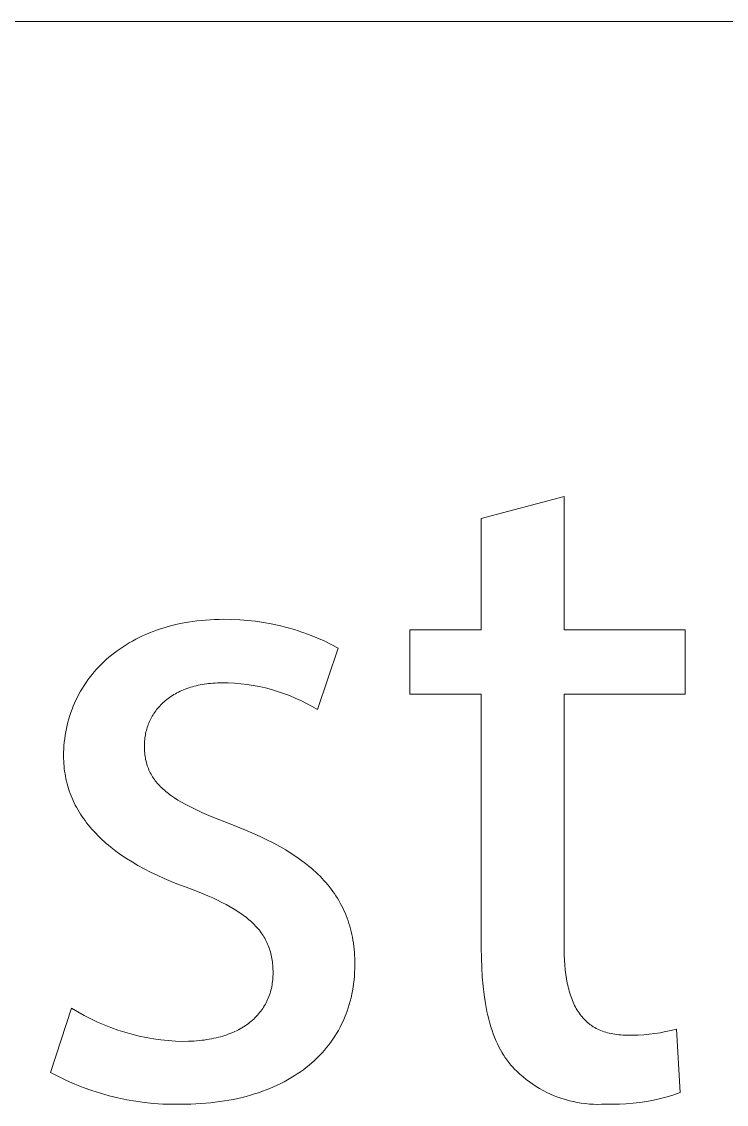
# Model space of a CAD drawing. Header units: millimetres. Extents: x 0 to 5466, y 0 to 3819.
# Drawn here: x 4372.9 to 4413.1, y 91 to 152.7 of the extents above; entities that cross this region are included whole.
import ezdxf

# ---------------------------------------------------------------- set-up
doc = ezdxf.new("R2010")
doc.units = ezdxf.units.MM
doc.header["$MEASUREMENT"] = 0
doc.layers.add('Domyślny', color=7, linetype='Continuous', true_color=0x000000)

msp = doc.modelspace()

# ---------------------------------------------------------------- linework, layer by layer
at = {"layer": 'Domyślny', "color": 18, "lineweight": 15, "true_color": 0x000000}
for p, q in [((3400.106, 152.73), (5460.418, 152.73)), ((4399.094, 124.405), (4403.808, 125.66)), ((4403.808, 125.66), (4403.808, 118.053)), ((4399.094, 118.053), (4399.094, 124.405)), ((4382.158, 118.461), (4382.396, 118.502)), ((4382.396, 118.502), (4382.638, 118.539)), ((4382.638, 118.539), (4382.883, 118.572)), ((4382.883, 118.572), (4383.131, 118.599)), ((4383.131, 118.599), (4383.383, 118.622)), ((4383.383, 118.622), (4383.638, 118.639)), ((4383.638, 118.639), (4383.897, 118.652)), ((4383.897, 118.652), (4384.159, 118.66)), ((4384.159, 118.66), (4384.424, 118.662)), ((4384.424, 118.662), (4384.877, 118.658)), ((4384.877, 118.658), (4385.329, 118.638)), ((4385.329, 118.638), (4385.781, 118.603)), ((4385.781, 118.603), (4386.231, 118.553)), ((4386.231, 118.553), (4386.678, 118.487)), ((4379.978, 117.802), (4380.18, 117.887)), ((4380.18, 117.887), (4380.385, 117.968)), ((4380.385, 117.968), (4380.593, 118.044)), ((4380.593, 118.044), (4380.806, 118.117)), ((4380.806, 118.117), (4381.022, 118.185)), ((4381.022, 118.185), (4381.242, 118.249)), ((4381.242, 118.249), (4381.466, 118.308)), ((4381.466, 118.308), (4381.693, 118.364)), ((4381.693, 118.364), (4381.924, 118.414)), ((4381.924, 118.414), (4382.158, 118.461)), ((4386.678, 118.487), (4387.124, 118.407)), ((4387.124, 118.407), (4387.566, 118.311)), ((4387.566, 118.311), (4388.006, 118.201)), ((4388.006, 118.201), (4388.441, 118.076)), ((4388.441, 118.076), (4388.871, 117.936)), ((4388.871, 117.936), (4389.297, 117.782)), ((4395.017, 114.394), (4395.017, 118.053)), ((4395.017, 118.053), (4399.094, 118.053)), ((4403.808, 118.053), (4410.706, 118.053)), ((4410.706, 118.053), (4410.706, 114.394)), ((4378.852, 117.213), (4379.03, 117.321)), ((4379.03, 117.321), (4379.212, 117.424)), ((4379.212, 117.424), (4379.398, 117.525)), ((4379.398, 117.525), (4379.587, 117.621)), ((4379.587, 117.621), (4379.781, 117.714)), ((4379.781, 117.714), (4379.978, 117.802)), ((4389.297, 117.782), (4389.717, 117.613)), ((4389.717, 117.613), (4390.131, 117.431)), ((4390.131, 117.431), (4390.539, 117.234)), ((4378.023, 116.624), (4378.181, 116.748)), ((4378.181, 116.748), (4378.342, 116.87)), ((4378.342, 116.87), (4378.508, 116.988)), ((4378.508, 116.988), (4378.678, 117.102)), ((4378.678, 117.102), (4378.852, 117.213)), ((4390.94, 117.024), (4389.757, 113.512)), ((4390.539, 117.234), (4390.94, 117.024)), ((4377.297, 115.953), (4377.433, 116.093)), ((4377.433, 116.093), (4377.575, 116.23)), ((4377.575, 116.23), (4377.72, 116.365)), ((4377.72, 116.365), (4377.869, 116.496)), ((4377.869, 116.496), (4378.023, 116.624)), ((4376.792, 115.363), (4376.912, 115.515)), ((4376.912, 115.515), (4377.036, 115.664)), ((4377.036, 115.664), (4377.164, 115.81)), ((4377.164, 115.81), (4377.297, 115.953)), ((4376.357, 114.731), (4376.459, 114.893)), ((4376.459, 114.893), (4376.566, 115.052)), ((4376.566, 115.052), (4376.677, 115.209)), ((4376.677, 115.209), (4376.792, 115.363)), ((4382.628, 114.819), (4382.522, 114.787)), ((4382.736, 114.849), (4382.628, 114.819)), ((4382.846, 114.876), (4382.736, 114.849)), ((4382.958, 114.902), (4382.846, 114.876)), ((4383.071, 114.926), (4382.958, 114.902)), ((4383.187, 114.947), (4383.071, 114.926)), ((4383.305, 114.966), (4383.187, 114.947)), ((4383.424, 114.983), (4383.305, 114.966)), ((4383.546, 114.998), (4383.424, 114.983)), ((4383.669, 115.011), (4383.546, 114.998)), ((4383.795, 115.022), (4383.669, 115.011)), ((4383.922, 115.03), (4383.795, 115.022)), ((4384.051, 115.036), (4383.922, 115.03)), ((4384.182, 115.039), (4384.051, 115.036)), ((4384.315, 115.041), (4384.182, 115.039)), ((4384.673, 115.036), (4384.315, 115.041)), ((4385.03, 115.018), (4384.673, 115.036)), ((4385.387, 114.989), (4385.03, 115.018)), ((4385.742, 114.946), (4385.387, 114.989)), ((4386.096, 114.892), (4385.742, 114.946)), ((4386.448, 114.825), (4386.096, 114.892)), ((4386.797, 114.747), (4386.448, 114.825)), ((4375.994, 114.06), (4376.078, 114.231)), ((4376.078, 114.231), (4376.166, 114.4)), ((4376.166, 114.4), (4376.259, 114.567)), ((4376.259, 114.567), (4376.357, 114.731)), ((4381.33, 114.21), (4381.252, 114.153)), ((4381.409, 114.264), (4381.33, 114.21)), ((4381.491, 114.317), (4381.409, 114.264)), ((4381.574, 114.369), (4381.491, 114.317)), ((4381.66, 114.419), (4381.574, 114.369)), ((4381.748, 114.467), (4381.66, 114.419)), ((4381.838, 114.513), (4381.748, 114.467)), ((4381.929, 114.558), (4381.838, 114.513)), ((4382.023, 114.601), (4381.929, 114.558)), ((4382.119, 114.642), (4382.023, 114.601)), ((4382.217, 114.681), (4382.119, 114.642)), ((4382.317, 114.718), (4382.217, 114.681)), ((4382.419, 114.754), (4382.317, 114.718)), ((4382.522, 114.787), (4382.419, 114.754)), ((4387.143, 114.656), (4386.797, 114.747)), ((4387.486, 114.553), (4387.143, 114.656)), ((4387.825, 114.439), (4387.486, 114.553)), ((4388.159, 114.312), (4387.825, 114.439)), ((4388.49, 114.175), (4388.159, 114.312)), ((4399.094, 114.394), (4395.017, 114.394)), ((4399.094, 99.943), (4399.094, 114.394)), ((4410.706, 114.394), (4403.808, 114.394)), ((4403.808, 114.394), (4403.808, 100.107)), ((4375.769, 113.534), (4375.839, 113.711)), ((4375.839, 113.711), (4375.914, 113.887)), ((4375.914, 113.887), (4375.994, 114.06)), ((4380.649, 113.582), (4380.593, 113.512)), ((4380.708, 113.651), (4380.649, 113.582)), ((4380.768, 113.719), (4380.708, 113.651)), ((4380.831, 113.785), (4380.768, 113.719)), ((4380.896, 113.85), (4380.831, 113.785)), ((4380.963, 113.914), (4380.896, 113.85)), ((4381.032, 113.976), (4380.963, 113.914)), ((4381.103, 114.037), (4381.032, 113.976)), ((4381.177, 114.096), (4381.103, 114.037)), ((4381.252, 114.153), (4381.177, 114.096)), ((4388.815, 114.025), (4388.49, 114.175)), ((4389.135, 113.865), (4388.815, 114.025)), ((4389.449, 113.694), (4389.135, 113.865)), ((4389.757, 113.512), (4389.449, 113.694)), ((4375.535, 112.805), (4375.587, 112.99)), ((4375.587, 112.99), (4375.643, 113.173)), ((4375.643, 113.173), (4375.704, 113.354)), ((4375.704, 113.354), (4375.769, 113.534)), ((4380.258, 112.988), (4380.219, 112.909)), ((4380.299, 113.067), (4380.258, 112.988)), ((4380.343, 113.144), (4380.299, 113.067)), ((4380.388, 113.22), (4380.343, 113.144)), ((4380.436, 113.295), (4380.388, 113.22)), ((4380.486, 113.368), (4380.436, 113.295)), ((4380.538, 113.441), (4380.486, 113.368)), ((4380.593, 113.512), (4380.538, 113.441)), ((4375.41, 112.24), (4375.447, 112.43)), ((4375.447, 112.43), (4375.489, 112.618)), ((4375.489, 112.618), (4375.535, 112.805)), ((4380.006, 112.329), (4379.985, 112.243)), ((4380.03, 112.415), (4380.006, 112.329)), ((4380.056, 112.499), (4380.03, 112.415)), ((4380.084, 112.583), (4380.056, 112.499)), ((4380.114, 112.666), (4380.084, 112.583)), ((4380.147, 112.748), (4380.114, 112.666)), ((4380.182, 112.829), (4380.147, 112.748)), ((4380.219, 112.909), (4380.182, 112.829)), ((4375.328, 111.662), (4375.35, 111.856)), ((4375.35, 111.856), (4375.378, 112.049)), ((4375.378, 112.049), (4375.41, 112.24)), ((4379.903, 111.711), (4379.897, 111.62)), ((4379.911, 111.801), (4379.903, 111.711)), ((4379.921, 111.891), (4379.911, 111.801)), ((4379.934, 111.98), (4379.921, 111.891)), ((4379.948, 112.068), (4379.934, 111.98)), ((4379.965, 112.156), (4379.948, 112.068)), ((4379.985, 112.243), (4379.965, 112.156)), ((4375.29, 111.072), (4375.298, 111.27)), ((4375.298, 111.27), (4375.31, 111.466)), ((4375.31, 111.466), (4375.328, 111.662)), ((4379.894, 111.529), (4379.892, 111.437)), ((4379.892, 111.437), (4379.894, 111.335)), ((4379.897, 111.62), (4379.894, 111.529)), ((4379.894, 111.335), (4379.897, 111.234)), ((4379.897, 111.234), (4379.903, 111.135)), ((4379.903, 111.135), (4379.911, 111.038)), ((4375.288, 110.873), (4375.29, 111.072)), ((4375.289, 110.725), (4375.288, 110.873)), ((4375.294, 110.577), (4375.289, 110.725)), ((4375.303, 110.431), (4375.294, 110.577)), ((4379.911, 111.038), (4379.921, 110.942)), ((4379.921, 110.942), (4379.934, 110.848)), ((4379.934, 110.848), (4379.949, 110.756)), ((4379.949, 110.756), (4379.966, 110.665)), ((4379.966, 110.665), (4379.986, 110.576)), ((4379.986, 110.576), (4380.008, 110.488)), ((4380.008, 110.488), (4380.033, 110.402)), ((4375.314, 110.285), (4375.303, 110.431)), ((4375.329, 110.141), (4375.314, 110.285)), ((4375.347, 109.997), (4375.329, 110.141)), ((4375.369, 109.854), (4375.347, 109.997)), ((4380.033, 110.402), (4380.06, 110.317)), ((4380.06, 110.317), (4380.089, 110.233)), ((4380.089, 110.233), (4380.121, 110.151)), ((4380.121, 110.151), (4380.155, 110.069)), ((4380.155, 110.069), (4380.191, 109.99)), ((4380.191, 109.99), (4380.23, 109.911)), ((4380.23, 109.911), (4380.271, 109.834)), ((4375.394, 109.711), (4375.369, 109.854)), ((4375.422, 109.57), (4375.394, 109.711)), ((4375.454, 109.43), (4375.422, 109.57)), ((4375.489, 109.29), (4375.454, 109.43)), ((4375.527, 109.151), (4375.489, 109.29)), ((4380.271, 109.834), (4380.315, 109.757)), ((4380.315, 109.757), (4380.361, 109.682)), ((4380.361, 109.682), (4380.41, 109.608)), ((4380.41, 109.608), (4380.461, 109.535)), ((4380.461, 109.535), (4380.514, 109.463)), ((4380.514, 109.463), (4380.57, 109.392)), ((4380.57, 109.392), (4380.629, 109.322)), ((4380.629, 109.322), (4380.689, 109.253)), ((4380.689, 109.253), (4380.753, 109.185)), ((4375.569, 109.014), (4375.527, 109.151)), ((4375.614, 108.877), (4375.569, 109.014)), ((4375.663, 108.741), (4375.614, 108.877)), ((4375.714, 108.606), (4375.663, 108.741)), ((4380.753, 109.185), (4380.819, 109.117)), ((4380.819, 109.117), (4380.887, 109.05)), ((4380.887, 109.05), (4380.958, 108.984)), ((4380.958, 108.984), (4381.031, 108.919)), ((4381.031, 108.919), (4381.107, 108.855)), ((4381.107, 108.855), (4381.186, 108.791)), ((4381.186, 108.791), (4381.267, 108.728)), ((4381.267, 108.728), (4381.35, 108.665)), ((4381.35, 108.665), (4381.437, 108.603)), ((4375.77, 108.472), (4375.714, 108.606)), ((4375.828, 108.339), (4375.77, 108.472)), ((4375.89, 108.207), (4375.828, 108.339)), ((4375.956, 108.075), (4375.89, 108.207)), ((4376.024, 107.945), (4375.956, 108.075)), ((4381.437, 108.603), (4381.616, 108.48)), ((4381.616, 108.48), (4381.807, 108.359)), ((4381.807, 108.359), (4382.007, 108.239)), ((4382.007, 108.239), (4382.218, 108.121)), ((4382.218, 108.121), (4382.44, 108.004)), ((4376.097, 107.816), (4376.024, 107.945)), ((4376.172, 107.688), (4376.097, 107.816)), ((4376.251, 107.56), (4376.172, 107.688)), ((4376.334, 107.434), (4376.251, 107.56)), ((4376.42, 107.309), (4376.334, 107.434)), ((4382.44, 108.004), (4382.672, 107.887)), ((4382.672, 107.887), (4383.168, 107.654)), ((4383.168, 107.654), (4383.707, 107.42)), ((4383.707, 107.42), (4384.916, 106.941)), ((4376.509, 107.185), (4376.42, 107.309)), ((4376.602, 107.062), (4376.509, 107.185)), ((4376.698, 106.94), (4376.602, 107.062)), ((4376.798, 106.819), (4376.698, 106.94)), ((4376.901, 106.699), (4376.798, 106.819)), ((4384.916, 106.941), (4385.341, 106.776)), ((4385.341, 106.776), (4385.753, 106.607)), ((4377.008, 106.58), (4376.901, 106.699)), ((4377.118, 106.462), (4377.008, 106.58)), ((4377.231, 106.345), (4377.118, 106.462)), ((4377.348, 106.229), (4377.231, 106.345)), ((4377.469, 106.115), (4377.348, 106.229)), ((4385.753, 106.607), (4386.152, 106.435)), ((4386.152, 106.435), (4386.537, 106.258)), ((4386.537, 106.258), (4386.91, 106.078)), ((4377.593, 106.001), (4377.469, 106.115)), ((4377.72, 105.889), (4377.593, 106.001)), ((4377.851, 105.778), (4377.72, 105.889)), ((4377.986, 105.668), (4377.851, 105.778)), ((4378.265, 105.451), (4377.986, 105.668)), ((4386.91, 106.078), (4387.269, 105.894)), ((4387.269, 105.894), (4387.615, 105.705)), ((4387.615, 105.705), (4387.948, 105.512)), ((4378.559, 105.239), (4378.265, 105.451)), ((4378.867, 105.032), (4378.559, 105.239)), ((4379.188, 104.83), (4378.867, 105.032)), ((4387.948, 105.512), (4388.267, 105.313)), ((4388.267, 105.313), (4388.573, 105.11)), ((4388.573, 105.11), (4388.866, 104.902)), ((4379.524, 104.632), (4379.188, 104.83)), ((4379.875, 104.44), (4379.524, 104.632)), ((4380.239, 104.252), (4379.875, 104.44)), ((4388.866, 104.902), (4389.007, 104.795)), ((4389.007, 104.795), (4389.145, 104.688)), ((4389.145, 104.688), (4389.28, 104.579)), ((4389.28, 104.579), (4389.411, 104.468)), ((4389.411, 104.468), (4389.539, 104.357)), ((4389.539, 104.357), (4389.663, 104.243)), ((4380.618, 104.07), (4380.239, 104.252)), ((4381.011, 103.893), (4380.618, 104.07)), ((4381.418, 103.72), (4381.011, 103.893)), ((4381.84, 103.554), (4381.418, 103.72)), ((4389.663, 104.243), (4389.784, 104.128)), ((4389.784, 104.128), (4389.902, 104.012)), ((4389.902, 104.012), (4390.017, 103.894)), ((4390.017, 103.894), (4390.128, 103.775)), ((4390.128, 103.775), (4390.236, 103.653)), ((4382.277, 103.392), (4381.84, 103.554)), ((4382.92, 103.147), (4382.277, 103.392)), ((4383.514, 102.901), (4382.92, 103.147)), ((4390.236, 103.653), (4390.34, 103.531)), ((4390.34, 103.531), (4390.441, 103.406)), ((4390.441, 103.406), (4390.539, 103.28)), ((4390.539, 103.28), (4390.633, 103.153)), ((4390.633, 103.153), (4390.724, 103.023)), ((4383.792, 102.777), (4383.514, 102.901)), ((4384.058, 102.652), (4383.792, 102.777)), ((4384.313, 102.527), (4384.058, 102.652)), ((4384.555, 102.4), (4384.313, 102.527)), ((4390.724, 103.023), (4390.811, 102.892)), ((4390.811, 102.892), (4390.895, 102.759)), ((4390.895, 102.759), (4390.976, 102.624)), ((4390.976, 102.624), (4391.053, 102.487)), ((4391.053, 102.487), (4391.127, 102.349)), ((4384.786, 102.272), (4384.555, 102.4)), ((4385.006, 102.142), (4384.786, 102.272)), ((4385.214, 102.011), (4385.006, 102.142)), ((4385.411, 101.878), (4385.214, 102.011)), ((4385.505, 101.81), (4385.411, 101.878)), ((4391.127, 102.349), (4391.197, 102.209)), ((4391.197, 102.209), (4391.264, 102.066)), ((4391.264, 102.066), (4391.328, 101.922)), ((4391.328, 101.922), (4391.388, 101.776)), ((4385.597, 101.743), (4385.505, 101.81)), ((4385.686, 101.674), (4385.597, 101.743)), ((4385.772, 101.605), (4385.686, 101.674)), ((4385.855, 101.535), (4385.772, 101.605)), ((4385.936, 101.465), (4385.855, 101.535)), ((4386.014, 101.394), (4385.936, 101.465)), ((4386.09, 101.322), (4386.014, 101.394)), ((4386.163, 101.25), (4386.09, 101.322)), ((4386.233, 101.176), (4386.163, 101.25)), ((4391.388, 101.776), (4391.445, 101.628)), ((4391.445, 101.628), (4391.498, 101.478)), ((4391.498, 101.478), (4391.548, 101.326)), ((4391.548, 101.326), (4391.595, 101.172)), ((4386.301, 101.102), (4386.233, 101.176)), ((4386.366, 101.028), (4386.301, 101.102)), ((4386.429, 100.952), (4386.366, 101.028)), ((4386.489, 100.876), (4386.429, 100.952)), ((4386.546, 100.798), (4386.489, 100.876)), ((4386.601, 100.72), (4386.546, 100.798)), ((4386.654, 100.641), (4386.601, 100.72)), ((4386.704, 100.561), (4386.654, 100.641)), ((4391.595, 101.172), (4391.638, 101.015)), ((4391.638, 101.015), (4391.677, 100.857)), ((4391.677, 100.857), (4391.714, 100.697)), ((4391.714, 100.697), (4391.746, 100.534)), ((4386.752, 100.48), (4386.704, 100.561)), ((4386.798, 100.398), (4386.752, 100.48)), ((4386.841, 100.315), (4386.798, 100.398)), ((4386.881, 100.231), (4386.841, 100.315)), ((4386.919, 100.146), (4386.881, 100.231)), ((4386.955, 100.06), (4386.919, 100.146)), ((4386.989, 99.973), (4386.955, 100.06)), ((4391.746, 100.534), (4391.776, 100.369)), ((4391.776, 100.369), (4391.802, 100.202)), ((4391.802, 100.202), (4391.824, 100.033)), ((4391.824, 100.033), (4391.843, 99.862)), ((4403.808, 100.107), (4403.81, 99.804)), ((4387.02, 99.884), (4386.989, 99.973)), ((4387.049, 99.795), (4387.02, 99.884)), ((4387.076, 99.704), (4387.049, 99.795)), ((4387.101, 99.612), (4387.076, 99.704)), ((4387.123, 99.519), (4387.101, 99.612)), ((4387.143, 99.425), (4387.123, 99.519)), ((4387.161, 99.329), (4387.143, 99.425)), ((4391.843, 99.862), (4391.859, 99.688)), ((4391.859, 99.688), (4391.871, 99.512)), ((4391.871, 99.512), (4391.88, 99.333)), ((4399.1, 99.369), (4399.094, 99.943)), ((4399.118, 98.812), (4399.1, 99.369)), ((4403.81, 99.804), (4403.819, 99.509)), ((4403.819, 99.509), (4403.833, 99.223)), ((4387.177, 99.232), (4387.161, 99.329)), ((4387.19, 99.134), (4387.177, 99.232)), ((4387.201, 99.034), (4387.19, 99.134)), ((4387.211, 98.933), (4387.201, 99.034)), ((4387.218, 98.831), (4387.211, 98.933)), ((4387.223, 98.727), (4387.218, 98.831)), ((4391.884, 98.752), (4391.876, 98.537)), ((4391.88, 99.333), (4391.885, 99.153)), ((4391.886, 98.97), (4391.884, 98.752)), ((4391.885, 99.153), (4391.886, 98.97)), ((4399.15, 98.273), (4399.118, 98.812)), ((4403.833, 99.223), (4403.854, 98.945)), ((4403.854, 98.945), (4403.88, 98.676)), ((4387.208, 98.111), (4387.216, 98.211)), ((4387.216, 98.211), (4387.222, 98.311)), ((4387.222, 98.311), (4387.226, 98.413)), ((4387.226, 98.621), (4387.223, 98.727)), ((4387.227, 98.515), (4387.226, 98.621)), ((4387.226, 98.413), (4387.227, 98.515)), ((4391.863, 98.324), (4391.844, 98.113)), ((4391.876, 98.537), (4391.863, 98.324)), ((4399.195, 97.752), (4399.15, 98.273)), ((4403.88, 98.676), (4403.913, 98.415)), ((4403.913, 98.415), (4403.952, 98.163)), ((4403.952, 98.163), (4403.997, 97.92)), ((4387.081, 97.435), (4387.106, 97.529)), ((4387.106, 97.529), (4387.129, 97.624)), ((4387.129, 97.624), (4387.15, 97.719)), ((4387.15, 97.719), (4387.168, 97.816)), ((4387.168, 97.816), (4387.184, 97.913)), ((4387.184, 97.913), (4387.197, 98.012)), ((4387.197, 98.012), (4387.208, 98.111)), ((4391.791, 97.697), (4391.757, 97.492)), ((4391.82, 97.904), (4391.791, 97.697)), ((4391.844, 98.113), (4391.82, 97.904)), ((4399.254, 97.25), (4399.195, 97.752)), ((4403.997, 97.92), (4404.022, 97.802)), ((4404.022, 97.802), (4404.049, 97.686)), ((4404.049, 97.686), (4404.078, 97.572)), ((4404.078, 97.572), (4404.108, 97.461)), ((4386.876, 96.894), (4386.916, 96.982)), ((4386.916, 96.982), (4386.954, 97.07)), ((4386.954, 97.07), (4386.99, 97.16)), ((4386.99, 97.16), (4387.022, 97.251)), ((4387.022, 97.251), (4387.053, 97.343)), ((4387.053, 97.343), (4387.081, 97.435)), ((4391.673, 97.09), (4391.624, 96.893)), ((4391.718, 97.29), (4391.673, 97.09)), ((4391.757, 97.492), (4391.718, 97.29)), ((4399.288, 97.007), (4399.254, 97.25)), ((4399.327, 96.767), (4399.288, 97.007)), ((4404.108, 97.461), (4404.14, 97.352)), ((4404.14, 97.352), (4404.174, 97.245)), ((4404.174, 97.245), (4404.21, 97.14)), ((4404.21, 97.14), (4404.247, 97.038)), ((4404.247, 97.038), (4404.286, 96.938)), ((4404.286, 96.938), (4404.328, 96.84)), ((4374.542, 92.836), (4375.743, 96.494)), ((4375.743, 96.494), (4376.101, 96.278)), ((4386.463, 96.239), (4386.524, 96.317)), ((4386.524, 96.317), (4386.582, 96.395)), ((4386.582, 96.395), (4386.637, 96.475)), ((4386.637, 96.475), (4386.69, 96.557)), ((4386.69, 96.557), (4386.74, 96.639)), ((4386.74, 96.639), (4386.788, 96.723)), ((4386.788, 96.723), (4386.833, 96.808)), ((4386.833, 96.808), (4386.876, 96.894)), ((4391.444, 96.316), (4391.374, 96.128)), ((4391.509, 96.505), (4391.444, 96.316)), ((4391.569, 96.698), (4391.509, 96.505)), ((4391.624, 96.893), (4391.569, 96.698)), ((4399.369, 96.533), (4399.327, 96.767)), ((4399.415, 96.304), (4399.369, 96.533)), ((4399.465, 96.079), (4399.415, 96.304)), ((4404.328, 96.84), (4404.37, 96.745)), ((4404.37, 96.745), (4404.415, 96.652)), ((4404.415, 96.652), (4404.462, 96.561)), ((4404.462, 96.561), (4404.51, 96.473)), ((4404.51, 96.473), (4404.561, 96.387)), ((4404.561, 96.387), (4404.613, 96.303)), ((4404.613, 96.303), (4404.667, 96.222)), ((4376.101, 96.278), (4376.466, 96.074)), ((4376.466, 96.074), (4376.838, 95.883)), ((4376.838, 95.883), (4377.216, 95.704)), ((4377.216, 95.704), (4377.599, 95.538)), ((4385.805, 95.61), (4385.888, 95.674)), ((4385.888, 95.674), (4385.969, 95.739)), ((4385.969, 95.739), (4386.047, 95.806)), ((4386.047, 95.806), (4386.123, 95.875)), ((4386.123, 95.875), (4386.196, 95.945)), ((4386.196, 95.945), (4386.267, 96.016)), ((4386.267, 96.016), (4386.335, 96.089)), ((4386.335, 96.089), (4386.4, 96.164)), ((4386.4, 96.164), (4386.463, 96.239)), ((4391.22, 95.761), (4391.135, 95.582)), ((4391.299, 95.943), (4391.22, 95.761)), ((4391.374, 96.128), (4391.299, 95.943)), ((4399.519, 95.86), (4399.465, 96.079)), ((4399.577, 95.645), (4399.519, 95.86)), ((4404.667, 96.222), (4404.724, 96.143)), ((4404.724, 96.143), (4404.782, 96.067)), ((4404.782, 96.067), (4404.842, 95.993)), ((4404.842, 95.993), (4404.904, 95.922)), ((4404.904, 95.922), (4404.969, 95.853)), ((4404.969, 95.853), (4405.035, 95.786)), ((4405.035, 95.786), (4405.103, 95.722)), ((4405.103, 95.722), (4405.174, 95.661)), ((4377.599, 95.538), (4377.989, 95.385)), ((4377.989, 95.385), (4378.383, 95.245)), ((4378.383, 95.245), (4378.781, 95.119)), ((4378.781, 95.119), (4379.184, 95.006)), ((4384.715, 95.025), (4384.828, 95.069)), ((4384.828, 95.069), (4384.937, 95.115)), ((4384.937, 95.115), (4385.044, 95.163)), ((4385.044, 95.163), (4385.148, 95.212)), ((4385.148, 95.212), (4385.25, 95.264)), ((4385.25, 95.264), (4385.349, 95.317)), ((4385.349, 95.317), (4385.445, 95.372)), ((4385.445, 95.372), (4385.539, 95.429)), ((4385.539, 95.429), (4385.63, 95.488)), ((4385.63, 95.488), (4385.719, 95.548)), ((4385.719, 95.548), (4385.805, 95.61)), ((4390.851, 95.06), (4390.746, 94.892)), ((4390.95, 95.231), (4390.851, 95.06)), ((4391.045, 95.405), (4390.95, 95.231)), ((4391.135, 95.582), (4391.045, 95.405)), ((4399.639, 95.435), (4399.577, 95.645)), ((4399.705, 95.231), (4399.639, 95.435)), ((4399.775, 95.031), (4399.705, 95.231)), ((4405.174, 95.661), (4405.21, 95.631)), ((4405.21, 95.631), (4405.246, 95.602)), ((4405.246, 95.602), (4405.284, 95.573)), ((4405.284, 95.573), (4405.321, 95.545)), ((4405.321, 95.545), (4405.359, 95.518)), ((4405.359, 95.518), (4405.398, 95.491)), ((4405.398, 95.491), (4405.437, 95.465)), ((4405.437, 95.465), (4405.477, 95.44)), ((4405.477, 95.44), (4405.558, 95.391)), ((4405.558, 95.391), (4405.642, 95.344)), ((4405.642, 95.344), (4405.727, 95.301)), ((4405.727, 95.301), (4405.815, 95.259)), ((4405.815, 95.259), (4405.905, 95.221)), ((4405.905, 95.221), (4405.997, 95.185)), ((4405.997, 95.185), (4406.092, 95.151)), ((4406.092, 95.151), (4406.189, 95.12)), ((4406.189, 95.12), (4406.288, 95.092)), ((4406.288, 95.092), (4406.39, 95.066)), ((4406.39, 95.066), (4406.494, 95.043)), ((4408.669, 95.01), (4408.981, 95.049)), ((4408.981, 95.049), (4409.292, 95.098)), ((4409.292, 95.098), (4409.602, 95.156)), ((4409.602, 95.156), (4409.909, 95.224)), ((4409.909, 95.224), (4410.214, 95.302)), ((4410.214, 95.302), (4410.433, 91.68)), ((4379.184, 95.006), (4379.59, 94.906)), ((4379.59, 94.906), (4380, 94.821)), ((4380, 94.821), (4380.411, 94.749)), ((4380.411, 94.749), (4380.826, 94.691)), ((4380.826, 94.691), (4381.242, 94.647)), ((4381.242, 94.647), (4381.659, 94.617)), ((4381.659, 94.617), (4382.077, 94.602)), ((4382.077, 94.602), (4382.4, 94.607)), ((4382.4, 94.607), (4382.713, 94.622)), ((4382.713, 94.622), (4383.015, 94.646)), ((4383.015, 94.646), (4383.162, 94.662)), ((4383.162, 94.662), (4383.306, 94.68)), ((4383.306, 94.68), (4383.448, 94.701)), ((4383.448, 94.701), (4383.587, 94.723)), ((4383.587, 94.723), (4383.723, 94.748)), ((4383.723, 94.748), (4383.856, 94.776)), ((4383.856, 94.776), (4383.987, 94.805)), ((4383.987, 94.805), (4384.115, 94.836)), ((4384.115, 94.836), (4384.24, 94.87)), ((4384.24, 94.87), (4384.363, 94.906)), ((4384.363, 94.906), (4384.483, 94.944)), ((4384.483, 94.944), (4384.601, 94.984)), ((4384.601, 94.984), (4384.715, 95.025)), ((4390.523, 94.565), (4390.404, 94.406)), ((4390.637, 94.727), (4390.523, 94.565)), ((4390.746, 94.892), (4390.637, 94.727)), ((4399.85, 94.837), (4399.775, 95.031)), ((4399.929, 94.648), (4399.85, 94.837)), ((4400.012, 94.463), (4399.929, 94.648)), ((4400.1, 94.285), (4400.012, 94.463)), ((4406.494, 95.043), (4406.6, 95.023)), ((4406.6, 95.023), (4406.708, 95.006)), ((4406.708, 95.006), (4406.82, 94.991)), ((4406.82, 94.991), (4406.933, 94.978)), ((4406.933, 94.978), (4407.049, 94.969)), ((4407.049, 94.969), (4407.167, 94.962)), ((4407.167, 94.962), (4407.288, 94.958)), ((4407.288, 94.958), (4407.411, 94.956)), ((4407.411, 94.956), (4407.726, 94.955)), ((4407.726, 94.955), (4408.041, 94.963)), ((4408.041, 94.963), (4408.355, 94.982)), ((4408.355, 94.982), (4408.669, 95.01)), ((4390.018, 93.946), (4389.88, 93.8)), ((4390.151, 94.096), (4390.018, 93.946)), ((4390.28, 94.249), (4390.151, 94.096)), ((4390.404, 94.406), (4390.28, 94.249)), ((4400.192, 94.111), (4400.1, 94.285)), ((4400.289, 93.942), (4400.192, 94.111)), ((4400.339, 93.86), (4400.289, 93.942)), ((4400.39, 93.779), (4400.339, 93.86)), ((4389.282, 93.246), (4389.12, 93.116)), ((4389.438, 93.379), (4389.282, 93.246)), ((4389.59, 93.516), (4389.438, 93.379)), ((4389.737, 93.656), (4389.59, 93.516)), ((4389.88, 93.8), (4389.737, 93.656)), ((4400.442, 93.7), (4400.39, 93.779)), ((4400.496, 93.622), (4400.442, 93.7)), ((4400.551, 93.545), (4400.496, 93.622)), ((4400.607, 93.47), (4400.551, 93.545)), ((4400.664, 93.395), (4400.607, 93.47)), ((4400.722, 93.323), (4400.664, 93.395)), ((4400.782, 93.251), (4400.722, 93.323)), ((4400.843, 93.181), (4400.782, 93.251)), ((4374.998, 92.596), (4374.542, 92.836)), ((4375.462, 92.373), (4374.998, 92.596)), ((4388.43, 92.63), (4388.246, 92.518)), ((4388.609, 92.746), (4388.43, 92.63)), ((4388.784, 92.866), (4388.609, 92.746)), ((4388.955, 92.989), (4388.784, 92.866)), ((4389.12, 93.116), (4388.955, 92.989)), ((4400.905, 93.113), (4400.843, 93.181)), ((4400.968, 93.045), (4400.905, 93.113)), ((4401.131, 92.883), (4400.968, 93.045)), ((4401.3, 92.726), (4401.131, 92.883)), ((4401.474, 92.574), (4401.3, 92.726)), ((4375.934, 92.165), (4375.462, 92.373)), ((4376.413, 91.974), (4375.934, 92.165)), ((4376.898, 91.8), (4376.413, 91.974)), ((4387.261, 92.012), (4387.05, 91.922)), ((4387.466, 92.106), (4387.261, 92.012)), ((4387.668, 92.203), (4387.466, 92.106)), ((4387.865, 92.304), (4387.668, 92.203)), ((4388.058, 92.409), (4387.865, 92.304)), ((4388.246, 92.518), (4388.058, 92.409)), ((4401.653, 92.429), (4401.474, 92.574)), ((4401.837, 92.291), (4401.653, 92.429)), ((4402.026, 92.158), (4401.837, 92.291)), ((4402.219, 92.032), (4402.026, 92.158)), ((4402.416, 91.913), (4402.219, 92.032)), ((4377.389, 91.643), (4376.898, 91.8)), ((4377.885, 91.503), (4377.389, 91.643)), ((4378.386, 91.38), (4377.885, 91.503)), ((4378.891, 91.275), (4378.386, 91.38)), ((4385.214, 91.351), (4384.966, 91.298)), ((4385.459, 91.408), (4385.214, 91.351)), ((4385.699, 91.469), (4385.459, 91.408)), ((4385.935, 91.534), (4385.699, 91.469)), ((4386.166, 91.604), (4385.935, 91.534)), ((4386.394, 91.677), (4386.166, 91.604)), ((4386.617, 91.755), (4386.394, 91.677)), ((4386.836, 91.837), (4386.617, 91.755)), ((4387.05, 91.922), (4386.836, 91.837)), ((4402.617, 91.801), (4402.416, 91.913)), ((4402.822, 91.696), (4402.617, 91.801)), ((4403.031, 91.598), (4402.822, 91.696)), ((4403.243, 91.507), (4403.031, 91.598)), ((4403.457, 91.424), (4403.243, 91.507)), ((4403.675, 91.348), (4403.457, 91.424)), ((4403.895, 91.28), (4403.675, 91.348)), ((4409.3, 91.343), (4408.916, 91.257)), ((4409.681, 91.443), (4409.3, 91.343)), ((4410.059, 91.555), (4409.681, 91.443)), ((4410.433, 91.68), (4410.059, 91.555)), ((4379.399, 91.187), (4378.891, 91.275)), ((4379.909, 91.117), (4379.399, 91.187)), ((4380.422, 91.065), (4379.909, 91.117)), ((4380.937, 91.031), (4380.422, 91.065)), ((4381.452, 91.015), (4380.937, 91.031)), ((4381.967, 91.016), (4381.452, 91.015)), ((4382.548, 91.026), (4381.967, 91.016)), ((4383.113, 91.054), (4382.548, 91.026)), ((4383.39, 91.076), (4383.113, 91.054)), ((4383.663, 91.101), (4383.39, 91.076)), ((4383.932, 91.132), (4383.663, 91.101)), ((4384.196, 91.167), (4383.932, 91.132)), ((4384.457, 91.206), (4384.196, 91.167)), ((4384.714, 91.25), (4384.457, 91.206)), ((4384.966, 91.298), (4384.714, 91.25)), ((4404.117, 91.219), (4403.895, 91.28)), ((4404.342, 91.166), (4404.117, 91.219)), ((4404.567, 91.121), (4404.342, 91.166)), ((4404.795, 91.083), (4404.567, 91.121)), ((4405.023, 91.054), (4404.795, 91.083)), ((4405.253, 91.032), (4405.023, 91.054)), ((4405.483, 91.019), (4405.253, 91.032)), ((4405.713, 91.013), (4405.483, 91.019)), ((4405.944, 91.015), (4405.713, 91.013)), ((4406.174, 91.025), (4405.944, 91.015)), ((4406.568, 91.018), (4406.174, 91.025)), ((4406.962, 91.024), (4406.568, 91.018)), ((4407.355, 91.044), (4406.962, 91.024)), ((4407.748, 91.077), (4407.355, 91.044)), ((4408.139, 91.124), (4407.748, 91.077)), ((4408.529, 91.183), (4408.139, 91.124)), ((4408.916, 91.257), (4408.529, 91.183))]:
    msp.add_line(p, q, dxfattribs=at)

doc.saveas('drawing.dxf')
